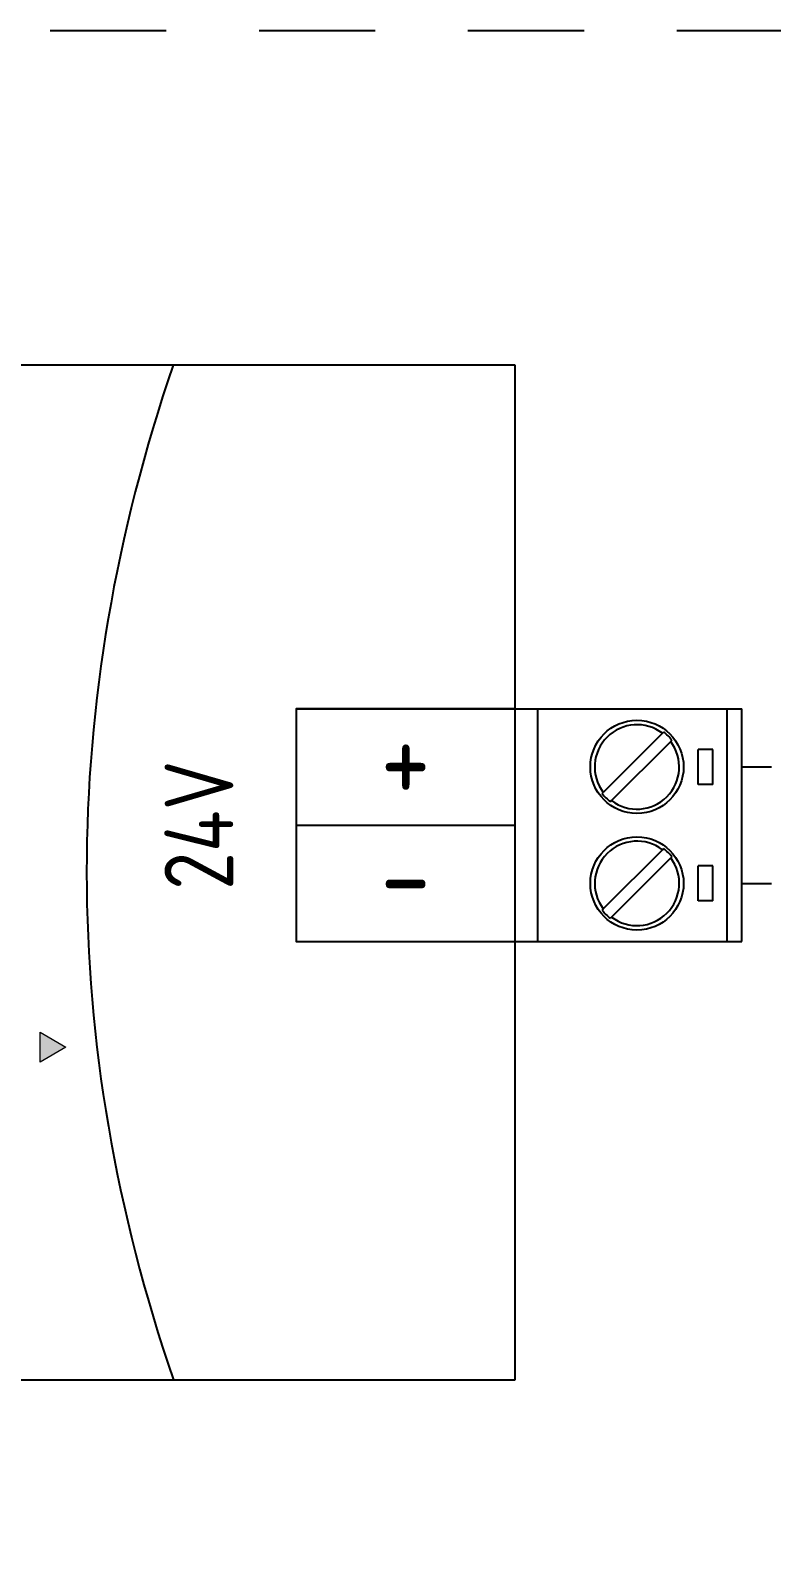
# Model space of a CAD drawing. Header units: millimetres. Extents: x -559267 to 14075, y 0 to 209897.
# Drawn here: x 936.15 to 948.12, y 130.12 to 154.8 of the extents above; entities that cross this region are included whole.
import ezdxf
from ezdxf.enums import TextEntityAlignment as Align

# ---------------------------------------------------------------- set-up
doc = ezdxf.new("R2010")
doc.units = ezdxf.units.MM
doc.linetypes.add('JIS_02_0.7', pattern=[1.35, 0.75, -0.6])
doc.layers.add('Enclosure', color=7, linetype='Continuous')
doc.layers.add('Serigraph', color=7, linetype='Continuous')
doc.layers.add('Таблицы', color=7, linetype='Continuous', lineweight=13)
doc.styles.get("Standard").update_dxf_attribs({"font": 'arial.ttf'})
doc.styles.add('Unecom', font='GOST2304A_0.ttf', dxfattribs={"height": 2.5})

# ---------------------------------------------------------------- blocks, each defined once
blk = doc.blocks.new('Dali Draiver1')
at = {"layer": 'Serigraph'}
blk.add_hatch(color=256, dxfattribs=at).paths.add_polyline_path([(51.6, 15.157), (52.729, 14.506), (51.6, 13.854)])
at = {"layer": 'Enclosure'}
for p, q in [((72.3, 44.253), (-72.3, 44.253)), ((72.3, 0), (72.3, 44.253)), ((83.478, 26.716), (82.189, 26.716)), ((83.478, 21.636), (82.189, 21.636)), ((-72.3, 0), (72.3, 0))]:
    blk.add_line(p, q, dxfattribs=at)
at = {"layer": 'Enclosure', "color": 7, "linetype": 'Continuous'}
for p, q in [((72.305, 31.709), (72.305, 35.62)), ((72.305, 31.709), (72.305, 35.62)), ((72.305, 31.709), (72.305, 35.62)), ((72.305, 14.437), (72.305, 31.404)), ((72.305, 14.437), (72.305, 31.404)), ((72.305, 14.437), (72.305, 31.404)), ((72.305, 29.27), (73.299, 29.27)), ((73.299, 19.11), (73.299, 29.27)), ((73.299, 29.27), (82.189, 29.27)), ((81.554, 19.11), (81.554, 29.27)), ((82.189, 19.11), (82.189, 29.27)), ((78.727, 28.2), (76.148, 25.62)), ((78.727, 28.2), (78.778, 28.251)), ((76.507, 25.261), (79.086, 27.84)), ((79.137, 27.891), (79.086, 27.84)), ((80.284, 25.968), (80.284, 27.492)), ((80.919, 27.492), (80.284, 27.492)), ((80.919, 25.968), (80.919, 27.492)), ((76.097, 25.569), (76.148, 25.62)), ((80.919, 25.968), (80.284, 25.968)), ((76.507, 25.261), (76.456, 25.21)), ((78.727, 23.12), (76.148, 20.54)), ((76.507, 20.181), (79.086, 22.76)), ((78.727, 23.12), (78.778, 23.171)), ((79.137, 22.811), (79.086, 22.76)), ((80.284, 20.888), (80.284, 22.412)), ((80.919, 22.412), (80.284, 22.412)), ((80.919, 20.888), (80.919, 22.412)), ((80.919, 20.888), (80.284, 20.888)), ((76.097, 20.489), (76.148, 20.54)), ((76.507, 20.181), (76.456, 20.13)), ((72.305, 19.11), (73.299, 19.11)), ((73.299, 19.11), (81.554, 19.11)), ((81.554, 19.11), (82.189, 19.11)), ((72.305, 10.22), (72.305, 14.132)), ((72.305, 10.22), (72.305, 14.132)), ((72.305, 10.22), (72.305, 14.132))]:
    blk.add_line(p, q, dxfattribs=at)
at = {"layer": 'Enclosure'}
for points in [[(72.305, 29.27), (62.759, 29.27), (62.759, 19.11), (72.3, 19.11)], [(62.759, 29.27), (72.3, 29.27)], [(62.761, 24.19), (72.302, 24.19)], [(62.759, 19.11), (72.3, 19.11)]]:
    blk.add_lwpolyline(points, dxfattribs=at)
at = {"layer": 'Enclosure', "color": 7, "linetype": 'Continuous'}
for centre in [(77.617, 26.73), (77.617, 21.65)]:
    blk.add_circle(centre, 2.032, dxfattribs=at)
for centre, radius, start, end in [((77.617, 26.73), 1.842, 52.92814, 217.07186), ((77.617, 26.73), 1.913, 37.37003, 52.62997), ((77.617, 26.73), 1.841, 232.92814, 37.07186), ((77.617, 26.73), 1.913, 217.37003, 232.62997), ((77.617, 21.65), 1.841, 52.92814, 217.07186), ((77.617, 21.65), 1.842, 232.92814, 37.07186), ((77.617, 21.65), 1.913, 37.37003, 52.62997), ((77.617, 21.65), 1.913, 217.37003, 232.62997)]:
    blk.add_arc(centre, radius, start, end, dxfattribs=at)
blk.add_ellipse((1394.685, 22.143), major_axis=(1341.056, 0), ratio=0.22, start_param=3.066583, end_param=3.216717, dxfattribs=at)
at = {"layer": 'Serigraph', "lineweight": 0}
for p, q in [((51.6, 15.157), (52.729, 14.506)), ((51.6, 13.854), (51.6, 15.157)), ((52.729, 14.506), (51.6, 13.854))]:
    blk.add_line(p, q, dxfattribs=at)
at = {"char_height": 4, "width": 9.54099, "attachment_point": 5, "style": 'Unecom'}
for s, insert in [('+', (67.53, 27.142)), ('-', (67.53, 22.039))]:
    blk.add_mtext(s, dxfattribs=dict(at, insert=insert))
at = {"insert": (58.523, 24.19), "char_height": 3, "width": 10.16, "attachment_point": 5, "rotation": 90, "style": 'Unecom'}
blk.add_mtext('24V', dxfattribs=at)
at = {"style": 'Unecom'}
blk.add_attdef('№ДЕКОДЕРА', text='', height=2.5, dxfattribs=at).set_placement((0.931, 32.77), align=Align.MIDDLE_CENTER)
at = {"color": 3}
blk.add_attdef('PHYSICAL.ADD.', text='', height=2.5, dxfattribs=at).set_placement((2.558, 14.474), align=Align.CENTER)
at = {"color": 3, "flags": 2}
blk.add_attdef('REFERENCE', text='', height=2.5, dxfattribs=at).set_placement((-41.054, 3.944), align=Align.CENTER)
blk = doc.blocks.new('$RECOVER_230809152414-111111')
at = {"color": 40, "linetype": 'JIS_02_0.7', "lineweight": 25, "ltscale": 10, "true_color": 0xf8d731}
blk.add_lwpolyline([(360.257, 382.513), (360.257, 0), (0, 0), (0, 382.513), (360.257, 382.513)], dxfattribs=at)
at = {"layer": 'Таблицы', "color": 1, "xscale": 1.482165903010609, "yscale": 1.482165903010609, "zscale": 1.482165903010609}
blk.add_blockref('Dali Draiver1', (219.876, 295.294), dxfattribs=at)

msp = doc.modelspace()

# ---------------------------------------------------------------- block references
at = {"xscale": 0.25, "yscale": 0.25, "zscale": 0.25}
msp.add_blockref('$RECOVER_230809152414-111111', (862.217, 59.171), dxfattribs=at)

doc.saveas('drawing.dxf')
